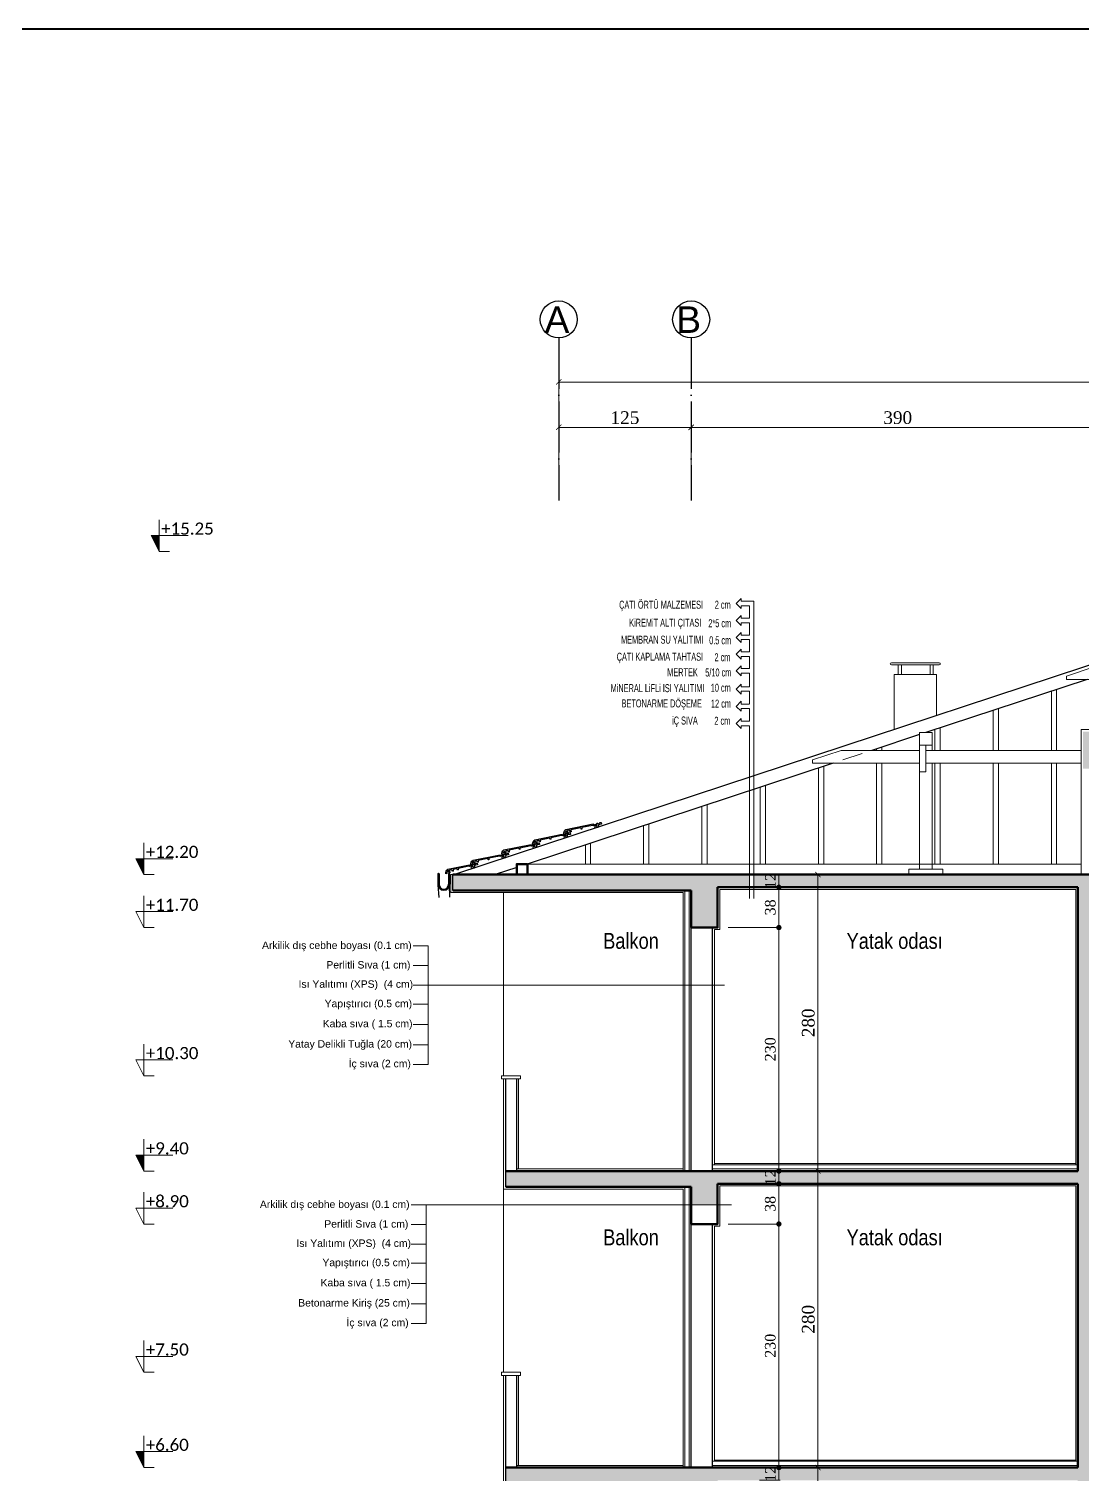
# Model space of a CAD drawing. Header units: metres. Extents: x 134072 to 172200, y 35728 to 38066.
# Drawn here: x 166683 to 167572, y 36846 to 38066 of the extents above; entities that cross this region are included whole.
import ezdxf

# ---------------------------------------------------------------- set-up
doc = ezdxf.new("R2010")
doc.units = ezdxf.units.M
doc.linetypes.add('ACAD_ISO04W100', pattern=[30, 24, -3, 0, -3])
for name, color, linetype in [('Aks', 7, 'Continuous'), ('duvaR', 52, 'Continuous'), ('KİREMİT', 242, 'Continuous'), ('yazı', 7, 'Continuous')]:
    doc.layers.add(name, color=color, linetype=linetype)
for name, color, linetype, lineweight in [('Cizgi 15', 3, 'Continuous', 15), ('Cizgi 20', 175, 'Continuous', 20), ('Cizgi 50', 1, 'Continuous', 50), ('ELEKTRİK', 102, 'Continuous', 40), ('Kotlandırma', 212, 'Continuous', 9), ('Olcu 20', 7, 'Continuous', 20), ('sıva', 145, 'Continuous', 5), ('Tarama 13', 221, 'Continuous', 13), ('Yazi Detay', 30, 'Continuous', 20)]:
    doc.layers.add(name, color=color, linetype=linetype, lineweight=lineweight)
doc.styles.add('arial_1_18', font='arial.ttf', dxfattribs={"height": 0.2})
doc.styles.add('muhammet', font='times.ttf', dxfattribs={"height": 10})
doc.styles.add('omer', font='times.ttf', dxfattribs={"height": 12})
doc.styles.add('omr', font='ARIALN.TTF', dxfattribs={"height": 20})
doc.styles.add('ROMANT', font='arial.ttf', dxfattribs={"width": 0.75})
doc.styles.get("Standard").update_dxf_attribs({"font": 'txt.shx'})
doc.dimstyles.new('ISO-25', dxfattribs={"dimtxt": 12, "dimasz": 5, "dimexe": 3, "dimexo": 10, "dimgap": 3, "dimtad": 1, "dimdec": 0, "dimtxsty": 'omer', "dimblk": 'ARCHTICK', "dimcen": 0, "dimclrd": 256, "dimclre": 256, "dimclrt": 256, "dimadec": 0, "dimazin": 0, "dimtfac": 1, "dimtdec": 0, "dimtix": 1, "dimtmove": 0, "dimatfit": 3, "dimldrblk": 'ARCHTICK', "dimfxl": 50, "dimfxlon": 1, "dimlwd": -1, "dimlwe": -1, "dimarcsym": 0})
doc.dimstyles.new('mami', dxfattribs={"dimtxt": 9, "dimasz": 5, "dimexe": 1.25, "dimexo": 10, "dimgap": 3, "dimtad": 1, "dimtoh": 1, "dimdec": 0, "dimtxsty": 'muhammet', "dimblk": 'DOT', "dimcen": 2.5, "dimclrd": 256, "dimadec": 0, "dimazin": 0, "dimtfac": 1, "dimtdec": 0, "dimtix": 1, "dimtmove": 0, "dimatfit": 3, "dimldrblk": 'DOT', "dimfxl": 60, "dimfxlon": 1, "dimlwd": -1, "dimarcsym": 0})

# ---------------------------------------------------------------- blocks, each defined once
blk = doc.blocks.new('*D170')
at = {"layer": 'Defpoints', "color": 0, "transparency": 16777216}
for p in [(51246.2, 6286.6, 0), (51247.7, 6274.6, 0), (51275.9, 6274.6)]:
    blk.add_point(p, dxfattribs=at)
at = {"layer": 'Olcu 20', "color": 0, "lineweight": -2, "transparency": 16777216}
for p, q in [((51256.2, 6286.6), (51277.2, 6286.6)), ((51257.7, 6274.6), (51277.2, 6274.6))]:
    blk.add_line(p, q, dxfattribs=at)
at = {"layer": 'Olcu 20', "transparency": 16777216}
blk.add_line((51275.9, 6286.6), (51275.9, 6274.6), dxfattribs=at)
at = {"layer": 'Olcu 20', "color": 0, "transparency": 16777216, "insert": (51267.9, 6280.6), "char_height": 10, "attachment_point": 5, "rotation": 90, "style": 'muhammet'}
blk.add_mtext('12', dxfattribs=at)
blk = doc.blocks.new('_Dot')
at = {"color": 0, "linetype": 'ByBlock', "lineweight": -2}
blk.add_line((-0.5, 0), (-1, 0), dxfattribs=at)
at = {"color": 0, "linetype": 'ByBlock', "const_width": 0.5}
blk.add_lwpolyline([(-0.25, 0, 1), (0.25, 0, 1)], format="xyb", close=True, dxfattribs=at)
blk = doc.blocks.new('*D164')
at = {"layer": 'Defpoints', "color": 0, "transparency": 16777216}
for p in [(51246.2, 6566.6, 0), (51247.7, 6554.6, 0), (51275.9, 6554.6)]:
    blk.add_point(p, dxfattribs=at)
at = {"layer": 'Olcu 20', "color": 0, "lineweight": -2, "transparency": 16777216}
for p, q in [((51256.2, 6566.6), (51277.2, 6566.6)), ((51257.7, 6554.6), (51277.2, 6554.6))]:
    blk.add_line(p, q, dxfattribs=at)
at = {"layer": 'Olcu 20', "transparency": 16777216}
blk.add_line((51275.9, 6566.6), (51275.9, 6554.6), dxfattribs=at)
at = {"layer": 'Olcu 20', "color": 0, "transparency": 16777216, "insert": (51267.9, 6560.6), "char_height": 10, "attachment_point": 5, "rotation": 90, "style": 'muhammet'}
blk.add_mtext('12', dxfattribs=at)
blk = doc.blocks.new('*D165')
at = {"layer": 'Defpoints', "color": 0, "transparency": 16777216}
for p in [(51247.7, 6554.6, 0), (51218.1, 6516.6), (51275.9, 6516.6)]:
    blk.add_point(p, dxfattribs=at)
at = {"layer": 'Olcu 20', "color": 0, "lineweight": -2, "transparency": 16777216}
for p, q in [((51257.7, 6554.6), (51277.2, 6554.6)), ((51228.1, 6516.6), (51277.2, 6516.6))]:
    blk.add_line(p, q, dxfattribs=at)
at = {"layer": 'Olcu 20', "transparency": 16777216}
blk.add_line((51275.9, 6549.6), (51275.9, 6521.6), dxfattribs=at)
at = {"layer": 'Olcu 20', "transparency": 16777216, "xscale": 5, "yscale": 5, "zscale": 5}
for p, rotation in [((51275.9, 6554.6), 90), ((51275.9, 6516.6), 270)]:
    blk.add_blockref('_Dot', p, dxfattribs=dict(at, rotation=rotation))
at = {"layer": 'Olcu 20', "color": 0, "transparency": 16777216, "insert": (51267.8, 6535.6), "char_height": 10, "attachment_point": 5, "rotation": 90, "style": 'muhammet'}
blk.add_mtext('38', dxfattribs=at)
blk = doc.blocks.new('*D166')
at = {"layer": 'Defpoints', "color": 0, "transparency": 16777216}
for p in [(51218.1, 6516.6), (51251, 6286.6, 0), (51275.9, 6286.6)]:
    blk.add_point(p, dxfattribs=at)
at = {"layer": 'Olcu 20', "color": 0, "lineweight": -2, "transparency": 16777216}
for p, q in [((51228.1, 6516.6), (51277.2, 6516.6)), ((51261, 6286.6), (51277.2, 6286.6))]:
    blk.add_line(p, q, dxfattribs=at)
at = {"layer": 'Olcu 20', "transparency": 16777216}
blk.add_line((51275.9, 6511.6), (51275.9, 6291.6), dxfattribs=at)
at = {"layer": 'Olcu 20', "transparency": 16777216, "xscale": 5, "yscale": 5, "zscale": 5}
for p, rotation in [((51275.9, 6516.6), 90), ((51275.9, 6286.6), 270)]:
    blk.add_blockref('_Dot', p, dxfattribs=dict(at, rotation=rotation))
at = {"layer": 'Olcu 20', "color": 0, "transparency": 16777216, "insert": (51267.8, 6401.6), "char_height": 10, "attachment_point": 5, "rotation": 90, "style": 'muhammet'}
blk.add_mtext('230', dxfattribs=at)
blk = doc.blocks.new('*D167')
at = {"layer": 'Defpoints', "color": 0, "transparency": 16777216}
for p in [(51246.2, 6846.6, 0), (51247.7, 6834.6, 0), (51275.9, 6834.6)]:
    blk.add_point(p, dxfattribs=at)
at = {"layer": 'Olcu 20', "color": 0, "lineweight": -2, "transparency": 16777216}
for p, q in [((51256.2, 6846.6), (51277.2, 6846.6)), ((51257.7, 6834.6), (51277.2, 6834.6))]:
    blk.add_line(p, q, dxfattribs=at)
at = {"layer": 'Olcu 20', "transparency": 16777216}
blk.add_line((51275.9, 6846.6), (51275.9, 6834.6), dxfattribs=at)
at = {"layer": 'Olcu 20', "color": 0, "transparency": 16777216, "insert": (51267.9, 6840.6), "char_height": 10, "attachment_point": 5, "rotation": 90, "style": 'muhammet'}
blk.add_mtext('12', dxfattribs=at)
blk = doc.blocks.new('*D168')
at = {"layer": 'Defpoints', "color": 0, "transparency": 16777216}
for p in [(51247.7, 6834.6, 0), (51218.1, 6796.6), (51275.9, 6796.6)]:
    blk.add_point(p, dxfattribs=at)
at = {"layer": 'Olcu 20', "color": 0, "lineweight": -2, "transparency": 16777216}
for p, q in [((51257.7, 6834.6), (51277.2, 6834.6)), ((51228.1, 6796.6), (51277.2, 6796.6))]:
    blk.add_line(p, q, dxfattribs=at)
at = {"layer": 'Olcu 20', "transparency": 16777216}
blk.add_line((51275.9, 6829.6), (51275.9, 6801.6), dxfattribs=at)
at = {"layer": 'Olcu 20', "transparency": 16777216, "xscale": 5, "yscale": 5, "zscale": 5}
for p, rotation in [((51275.9, 6834.6), 90), ((51275.9, 6796.6), 270)]:
    blk.add_blockref('_Dot', p, dxfattribs=dict(at, rotation=rotation))
at = {"layer": 'Olcu 20', "color": 0, "transparency": 16777216, "insert": (51267.8, 6815.6), "char_height": 10, "attachment_point": 5, "rotation": 90, "style": 'muhammet'}
blk.add_mtext('38', dxfattribs=at)
blk = doc.blocks.new('*D169')
at = {"layer": 'Defpoints', "color": 0, "transparency": 16777216}
for p in [(51218.1, 6796.6), (51251, 6566.6, 0), (51275.9, 6566.6)]:
    blk.add_point(p, dxfattribs=at)
at = {"layer": 'Olcu 20', "color": 0, "lineweight": -2, "transparency": 16777216}
for p, q in [((51228.1, 6796.6), (51277.2, 6796.6)), ((51261, 6566.6), (51277.2, 6566.6))]:
    blk.add_line(p, q, dxfattribs=at)
at = {"layer": 'Olcu 20', "transparency": 16777216}
blk.add_line((51275.9, 6791.6), (51275.9, 6571.6), dxfattribs=at)
at = {"layer": 'Olcu 20', "transparency": 16777216, "xscale": 5, "yscale": 5, "zscale": 5}
for p, rotation in [((51275.9, 6796.6), 90), ((51275.9, 6566.6), 270)]:
    blk.add_blockref('_Dot', p, dxfattribs=dict(at, rotation=rotation))
at = {"layer": 'Olcu 20', "color": 0, "transparency": 16777216, "insert": (51267.8, 6681.6), "char_height": 10, "attachment_point": 5, "rotation": 90, "style": 'muhammet'}
blk.add_mtext('230', dxfattribs=at)
blk = doc.blocks.new('_ArchTick')
at = {"layer": 'Olcu 20', "color": 0, "const_width": 0.15}
blk.add_lwpolyline([(-0.5, -0.5), (0.5, 0.5)], dxfattribs=at)
blk = doc.blocks.new('*D173')
at = {"layer": 'Defpoints', "color": 0, "transparency": 16777216}
for p in [(51284.2, 6846.6), (51284.2, 6566.6), (51312.8, 6566.6)]:
    blk.add_point(p, dxfattribs=at)
at = {"layer": 'Olcu 20', "transparency": 16777216}
for p, q in [((51309.8, 6846.6), (51315.8, 6846.6)), ((51312.8, 6846.6), (51312.8, 6566.6)), ((51309.8, 6566.6), (51315.8, 6566.6))]:
    blk.add_line(p, q, dxfattribs=at)
at = {"layer": 'Olcu 20', "transparency": 16777216, "xscale": 5, "yscale": 5, "zscale": 5}
for p, rotation in [((51312.8, 6846.6), 90), ((51312.8, 6566.6), 270)]:
    blk.add_blockref('_ArchTick', p, dxfattribs=dict(at, rotation=rotation))
at = {"layer": 'Olcu 20', "transparency": 16777216, "insert": (51303.7, 6706.6), "char_height": 12, "attachment_point": 5, "rotation": 90, "style": 'omer'}
blk.add_mtext('280', dxfattribs=at)
blk = doc.blocks.new('*D174')
at = {"layer": 'Defpoints', "color": 0, "transparency": 16777216}
for p in [(51284.2, 6566.6), (51294.5, 6286.6), (51312.8, 6286.6)]:
    blk.add_point(p, dxfattribs=at)
at = {"layer": 'Olcu 20', "transparency": 16777216}
for p, q in [((51309.8, 6566.6), (51315.8, 6566.6)), ((51312.8, 6566.6), (51312.8, 6286.6)), ((51309.8, 6286.6), (51315.8, 6286.6))]:
    blk.add_line(p, q, dxfattribs=at)
at = {"layer": 'Olcu 20', "transparency": 16777216, "xscale": 5, "yscale": 5, "zscale": 5}
for p, rotation in [((51312.8, 6566.6), 90), ((51312.8, 6286.6), 270)]:
    blk.add_blockref('_ArchTick', p, dxfattribs=dict(at, rotation=rotation))
at = {"layer": 'Olcu 20', "transparency": 16777216, "insert": (51303.7, 6426.6), "char_height": 12, "attachment_point": 5, "rotation": 90, "style": 'omer'}
blk.add_mtext('280', dxfattribs=at)
blk = doc.blocks.new('*D175')
at = {"layer": 'Defpoints', "color": 0, "transparency": 16777216}
for p in [(51294.5, 6286.6), (51294.5, 6006.6), (51312.8, 6006.6)]:
    blk.add_point(p, dxfattribs=at)
at = {"layer": 'Olcu 20', "transparency": 16777216}
for p, q in [((51309.8, 6286.6), (51315.8, 6286.6)), ((51312.8, 6286.6), (51312.8, 6006.6)), ((51309.8, 6006.6), (51315.8, 6006.6))]:
    blk.add_line(p, q, dxfattribs=at)
at = {"layer": 'Olcu 20', "transparency": 16777216, "xscale": 5, "yscale": 5, "zscale": 5}
for p, rotation in [((51312.8, 6286.6), 90), ((51312.8, 6006.6), 270)]:
    blk.add_blockref('_ArchTick', p, dxfattribs=dict(at, rotation=rotation))
at = {"layer": 'Olcu 20', "transparency": 16777216, "insert": (51303.7, 6146.6), "char_height": 12, "attachment_point": 5, "rotation": 90, "style": 'omer'}
blk.add_mtext('280', dxfattribs=at)
blk = doc.blocks.new('*D183')
at = {"layer": 'Defpoints', "color": 0, "transparency": 16777216}
for p in [(51193.1, 7269), (51068.1, 7199.8), (51193.1, 7199.8)]:
    blk.add_point(p, dxfattribs=at)
at = {"layer": 'Olcu 20', "transparency": 16777216}
for p, q in [((51068.1, 7219), (51068.1, 7272)), ((51068.1, 7269), (51193.1, 7269)), ((51193.1, 7219), (51193.1, 7272))]:
    blk.add_line(p, q, dxfattribs=at)
at = {"layer": 'Olcu 20', "transparency": 16777216, "xscale": 5, "yscale": 5, "zscale": 5, "rotation": 180}
blk.add_blockref('_ArchTick', (51068.1, 7269), dxfattribs=at)
at = {"layer": 'Olcu 20', "transparency": 16777216, "xscale": 5, "yscale": 5, "zscale": 5}
blk.add_blockref('_ArchTick', (51193.1, 7269), dxfattribs=at)
at = {"layer": 'Olcu 20', "transparency": 16777216, "insert": (51130.6, 7278.1), "char_height": 12, "attachment_point": 5, "style": 'omer'}
blk.add_mtext('125', dxfattribs=at)
blk = doc.blocks.new('*D184')
at = {"layer": 'Defpoints', "color": 0, "transparency": 16777216}
for p in [(51583.1, 7269), (51193.1, 7199.8), (51583.1, 7199.8)]:
    blk.add_point(p, dxfattribs=at)
at = {"layer": 'Olcu 20', "transparency": 16777216}
for p, q in [((51193.1, 7219), (51193.1, 7272)), ((51193.1, 7269), (51583.1, 7269)), ((51583.1, 7219), (51583.1, 7272))]:
    blk.add_line(p, q, dxfattribs=at)
at = {"layer": 'Olcu 20', "transparency": 16777216, "xscale": 5, "yscale": 5, "zscale": 5, "rotation": 180}
blk.add_blockref('_ArchTick', (51193.1, 7269), dxfattribs=at)
at = {"layer": 'Olcu 20', "transparency": 16777216, "xscale": 5, "yscale": 5, "zscale": 5}
blk.add_blockref('_ArchTick', (51583.1, 7269), dxfattribs=at)
at = {"layer": 'Olcu 20', "transparency": 16777216, "insert": (51388.1, 7278.1), "char_height": 12, "attachment_point": 5, "style": 'omer'}
blk.add_mtext('390', dxfattribs=at)
blk = doc.blocks.new('*D193')
at = {"layer": 'Defpoints', "color": 0, "transparency": 16777216}
for p in [(51068.1, 7311.8), (51068.1, 7199.8), (52768.1, 7199.8)]:
    blk.add_point(p, dxfattribs=at)
at = {"layer": 'Olcu 20', "transparency": 16777216}
for p, q in [((51068.1, 7261.8), (51068.1, 7314.8)), ((52768.1, 7311.8), (51068.1, 7311.8)), ((52768.1, 7261.8), (52768.1, 7314.8))]:
    blk.add_line(p, q, dxfattribs=at)
at = {"layer": 'Olcu 20', "transparency": 16777216, "xscale": 5, "yscale": 5, "zscale": 5, "rotation": 180}
blk.add_blockref('_ArchTick', (51068.1, 7311.8), dxfattribs=at)
at = {"layer": 'Olcu 20', "transparency": 16777216, "xscale": 5, "yscale": 5, "zscale": 5}
blk.add_blockref('_ArchTick', (52768.1, 7311.8), dxfattribs=at)
at = {"layer": 'Olcu 20', "transparency": 16777216, "insert": (51918.1, 7320.9), "char_height": 12, "attachment_point": 5, "style": 'omer'}
blk.add_mtext('1700', dxfattribs=at)
blk = doc.blocks.new('A$C4DE30334')
at = {"layer": 'Kotlandırma', "lineweight": 20}
for points in [[(22, 1822.8), (14.5, 1822.8), (22, 1807.8)], [(7.5, 1517.6), (0, 1517.6), (7.5, 1502.6)], [(7.5, 1237.6), (0, 1237.6), (7.5, 1222.6)], [(7.5, 957.6), (0, 957.6), (7.5, 942.6)]]:
    blk.add_hatch(color=256, dxfattribs=at).paths.add_polyline_path(points)
at = {"layer": 'Tarama 13'}
h = blk.add_hatch(dxfattribs=at)
h.set_pattern_fill('ANSI33', color=256, scale=2, style=0)
h.set_pattern_definition([(45, (-50668.803, -5344.02), (-8.980256, 8.980256), []), (45, (-50659.823, -5344.02), (-8.980256, 8.980256), [6.35, -3.175])])
h.paths.add_polyline_path([(2099.3, 382.6), (2079.3, 382.6), (2079.3, 202.6), (2099.3, 202.6)])
h.paths.add_polyline_path([(1999.3, 242.6), (1999.3, 382.6), (1969.3, 382.6), (1969.3, 242.6), (1739.3, 242.6), (1739.3, 382.6), (1714.3, 382.6), (1714.3, 242.6), (1620.5, 242.6), (1620.5, 202.6), (1999.3, 202.6)])
h.paths.add_polyline_path([(1620.5, 242.6), (1124.3, 242.6), (1124.3, 382.6), (1099.3, 382.6), (1099.3, 242.6), (914.3, 242.6), (914.3, 1502.6), (583.4, 1502.6), (583.3, 1490.6), (889.3, 1490.6), (889.3, 1222.6), (349.3, 1222.6), (349.3, 1207.6), (524.3, 1207.6), (524.3, 1190.8), (549.3, 1190.8), (549.3, 1210.6), (889.3, 1210.6), (889.3, 942.6), (349.3, 942.6), (349.3, 927.6), (524.3, 927.6), (524.3, 892.6), (549.3, 892.6), (549.3, 930.6), (889.3, 930.6), (889.3, 662.6), (349.3, 662.6), (349.3, 647.6), (524.3, 647.6), (524.3, 612.6), (549.3, 612.6), (549.3, 650.6), (889.3, 650.6), (889.3, 242.6), (554.3, 242.6), (554.3, 382.6), (524.3, 382.6), (524.3, 242.6), (494.3, 242.6), (494.3, 202.6), (1620.5, 202.6)])
h.paths.add_polyline_path([(369.3, 382.6), (349.3, 382.6), (349.3, 202.6), (369.3, 202.6)], flags=17)
h.paths.add_polyline_path([(549.3, 1490.6), (579.3, 1490.6), (579.3, 1502.6), (299.3, 1502.6), (299.3, 1487.6), (524.3, 1487.6), (524.3, 1452.6), (549.3, 1452.6)])
h.paths.add_polyline_path([(914.3, 1622.6), (1099.3, 1622.6), (1099.3, 1602.6), (1119.3, 1602.6), (1119.3, 1637.6), (894.3, 1637.6), (894.3, 1602.6), (914.3, 1602.6)])
h.paths.add_polyline_path([(1739.3, 1490.6), (2074.3, 1490.6), (2074.3, 1452.6), (2099.3, 1452.6), (2099.3, 1490.6), (2149.3, 1490.6), (2149.3, 1502.6), (1099.3, 1502.6), (1099.3, 1452.6), (1124.3, 1452.6), (1124.3, 1490.6), (1714.3, 1490.6), (1714.3, 1452.6), (1739.3, 1452.6)])
h.paths.add_polyline_path([(1739.3, 1210.6), (2074.3, 1210.6), (2074.3, 1190.8), (2099.3, 1190.8), (2099.3, 1222.6), (1099.3, 1222.6), (1099.3, 1172.6), (1124.3, 1172.6), (1124.3, 1210.6), (1714.3, 1210.6), (1714.3, 1172.6), (1739.3, 1172.6)])
h.paths.add_polyline_path([(1739.3, 930.6), (2074.3, 930.6), (2074.3, 892.6), (2099.3, 892.6), (2099.3, 942.6), (1099.3, 942.6), (1099.3, 892.6), (1124.3, 892.6), (1124.3, 930.6), (1714.3, 930.6), (1714.3, 892.6), (1739.3, 892.6)])
h.paths.add_polyline_path([(2099.3, 662.6), (1099.3, 662.6), (1099.3, 612.6), (1124.3, 612.6), (1124.3, 650.6), (1714.3, 650.6), (1714.3, 612.6), (1739.3, 612.6), (1739.3, 650.6), (1974.3, 650.6), (1974.3, 612.6), (1999.3, 612.6), (1999.3, 650.6), (2074.3, 650.6), (2074.3, 612.6), (2099.3, 612.6)])
h.paths.add_polyline_path([(2099.3, 1190.8), (2074.3, 1190.8), (2074.3, 1172.6), (2099.3, 1172.6)], flags=17)
h.paths.add_polyline_path([(609.8, 646.1), (609.8, 665.9), (588.5, 665.9), (588.5, 646.1)], flags=25)
h.paths.add_polyline_path([(609.7, 212.8), (609.7, 232.6), (588.3, 232.6), (588.3, 212.8)], flags=24)
h.paths.add_polyline_path([(609.8, 926.1), (609.8, 945.9), (588.5, 945.9), (588.5, 926.1)], flags=25)
h.paths.add_polyline_path([(609.8, 1206.1), (609.8, 1225.9), (588.5, 1225.9), (588.5, 1206.1)], flags=25)
h.paths.add_polyline_path([(609.8, 1486.1), (609.8, 1505.9), (588.5, 1505.9), (588.5, 1486.1)], flags=9)
h.paths.add_polyline_path([(1059.3, 1617.8), (1059.3, 1641.5), (1033.7, 1641.5), (1033.7, 1617.8)], flags=9)
at = {"layer": 'Aks', "color": 251, "linetype": 'ACAD_ISO04W100', "lineweight": -3, "ltscale": 2}
for points in [[(399.3, 2009.4), (399.3, 1855.8)], [(524.3, 2009.4), (524.3, 1855.8)]]:
    blk.add_lwpolyline(points, dxfattribs=at)
at = {"layer": 'Aks', "color": 30, "linetype": 'Continuous', "lineweight": -3}
for centre in [(399.3, 2026.9), (524.3, 2026.9)]:
    blk.add_circle(centre, 17.5, dxfattribs=at)
at = {"layer": 'Cizgi 15', "lineweight": -3}
for p, q in [((285.3, 1503.4), (285.3, 1493.4)), ((286.3, 1503.4), (286.3, 1493.4)), ((295.3, 1503.4), (295.3, 1493.4)), ((296.3, 1503.4), (296.3, 1493.4)), ((296.3, 1499.4), (297.3, 1499.4)), ((296.3, 1497.4), (297.3, 1497.4))]:
    blk.add_line(p, q, dxfattribs=at)
for centre, radius, start, end in [((285.8, 1503.4), 0.5, 0, 180), ((295.8, 1503.4), 0.5, 0, 180), ((290.8, 1493.4), 5.5, 180, 0), ((290.8, 1493.4), 4.5, 180, 0)]:
    blk.add_arc(centre, radius, start, end, dxfattribs=at)
at = {"layer": 'Cizgi 20'}
for p, q in [((758.5, 1702.6), (713.3, 1702.6)), ((758.5, 1700.6), (713.3, 1700.6)), ((719.7, 1700.6), (719.7, 1691.6)), ((722.7, 1700.6), (722.7, 1691.6)), ((749.8, 1700.6), (749.8, 1691.6)), ((752.8, 1700.6), (752.8, 1691.6)), ((715.9, 1691.6), (755.9, 1691.6)), ((715.9, 1639.5), (715.9, 1691.6)), ((755.9, 1652.6), (755.9, 1691.6)), ((878.5, 1687), (979.9, 1687)), ((739.9, 1636.8), (739.9, 1507.6)), ((739.9, 1636.8), (751.9, 1636.8)), ((739.9, 1624.8), (751.9, 1624.8)), ((745.9, 1624.8), (745.9, 1599.8)), ((751.9, 1636.8), (751.9, 1619.9)), ((739.9, 1619.9), (666, 1619.9)), ((685.6, 1616.9), (667.4, 1610.9)), ((745.9, 1619.9), (892.3, 1619.9)), ((739.9, 1607.9), (638.7, 1607.9)), ((745.9, 1599.8), (739.9, 1599.8)), ((745.9, 1607.9), (892.3, 1607.9)), ((751.9, 1607.9), (751.9, 1507.6)), ((729.9, 1507.6), (761.9, 1507.6)), ((729.9, 1507.6), (729.9, 1502.6)), ((761.9, 1507.6), (761.9, 1502.6)), ((345.3, 1309.6), (345.3, 1312.6)), ((345.3, 1312.6), (363.3, 1312.6)), ((363.3, 1312.6), (363.3, 1309.6)), ((345.3, 1309.6), (363.3, 1309.6)), ((345.3, 1029.6), (345.3, 1032.6)), ((345.3, 1032.6), (363.3, 1032.6)), ((345.3, 1029.6), (363.3, 1029.6)), ((363.3, 1032.6), (363.3, 1029.6))]:
    blk.add_line(p, q, dxfattribs=at)
at = {"layer": 'Cizgi 20', "lineweight": -3}
for p, q in [((286.4, 1481.1), (285.4, 1492.8)), ((296.6, 1481.3, 0), (296.3, 1492.7))]:
    blk.add_line(p, q, dxfattribs=at)
at = {"layer": 'Cizgi 20'}
for points in [[(905.7, 1699), (878.5, 1690), (878.5, 1687)], [(666, 1619.9), (638.7, 1610.9), (638.7, 1607.9)]]:
    blk.add_lwpolyline(points, dxfattribs=at)
for centre, start, end in [((713.3, 1701.6), 90, 270), ((758.5, 1701.6), 270, 90)]:
    blk.add_arc(centre, 1, start, end, dxfattribs=at)
at = {"layer": 'Cizgi 50'}
for p, q in [((914.3, 1502.6), (299.3, 1502.6)), ((889.3, 1490.6), (549.3, 1490.6)), ((889.3, 1222.6), (889.3, 1490.6)), ((524.3, 1487.6), (299.3, 1487.6)), ((889.3, 1222.6), (349.3, 1222.6)), ((524.3, 1207.6), (349.3, 1207.6)), ((889.3, 1210.6), (549.3, 1210.6)), ((889.3, 942.6), (889.3, 1210.6)), ((889.3, 942.6), (349.3, 942.6))]:
    blk.add_line(p, q, dxfattribs=at)
blk.add_lwpolyline([(359.7, 1502.6), (359.7, 1512.6), (369.7, 1512.6), (369.7, 1502.6)], close=True, dxfattribs=at)
for points in [[(524.3, 1487.6), (524.3, 1452.6), (549.3, 1452.6), (549.3, 1490.6)], [(524.3, 1207.6), (524.3, 1172.6), (549.3, 1172.6), (549.3, 1210.6)]]:
    blk.add_lwpolyline(points, dxfattribs=at)
at = {"layer": 'duvaR'}
for p, q in [((1224.3, 1807.3), (300.9, 1502.6)), ((898.1, 1687), (745.9, 1636.8)), ((739.9, 1634.8), (694.7, 1619.9)), ((658.3, 1607.9), (369.5, 1512.6)), ((359.7, 1509.4), (339.2, 1502.6)), ((524.3, 1222.6), (524.3, 1452.6)), ((544.3, 1222.6), (544.3, 1452.6)), ((349.3, 1222.6), (349.3, 1309.6)), ((359.3, 1309.6), (359.3, 1222.6)), ((524.3, 942.6), (524.3, 1172.6)), ((544.3, 942.6), (544.3, 1172.6)), ((349.3, 942.6), (349.3, 1029.6)), ((359.3, 1029.6), (359.3, 942.6))]:
    blk.add_line(p, q, dxfattribs=at)
at = {"layer": 'duvaR', "color": 1}
for p, q in [((299.3, 1487.6), (299.3, 1502.6)), ((349.3, 1207.6), (349.3, 1222.6)), ((349.3, 927.6), (349.3, 942.6))]:
    blk.add_line(p, q, dxfattribs=at)
at = {"layer": 'KİREMİT', "color": 242}
for p, q in [((435, 1548.7), (433.2, 1548.1)), ((435, 1548.7), (433.2, 1548.1)), ((433.2, 1548.1), (433.7, 1546.4)), ((433.2, 1548.1), (433.7, 1546.4)), ((435, 1548.7), (435.6, 1547)), ((435, 1548.7), (435.6, 1547)), ((376.6, 1529.4), (374.7, 1528.8)), ((376.6, 1529.4), (374.7, 1528.8)), ((374.7, 1528.8), (375.3, 1527.1)), ((374.7, 1528.8), (375.3, 1527.1)), ((376.6, 1529.4), (377.1, 1527.8)), ((376.6, 1529.4), (377.1, 1527.8)), ((405.8, 1539.1), (404, 1538.5)), ((405.8, 1539.1), (404, 1538.5)), ((404, 1538.5), (404.5, 1536.8)), ((404, 1538.5), (404.5, 1536.8)), ((405.8, 1539.1), (406.4, 1537.4)), ((405.8, 1539.1), (406.4, 1537.4)), ((347.3, 1519.8), (345.5, 1519.2)), ((347.3, 1519.8), (345.5, 1519.2)), ((345.5, 1519.2), (346, 1517.5)), ((345.5, 1519.2), (346, 1517.5)), ((347.3, 1519.8), (347.9, 1518.1)), ((347.3, 1519.8), (347.9, 1518.1)), ((318.1, 1510.1), (316.3, 1509.5)), ((318.1, 1510.1), (316.3, 1509.5)), ((316.3, 1509.5), (316.8, 1507.9)), ((316.3, 1509.5), (316.8, 1507.9)), ((318.1, 1510.1), (318.7, 1508.5)), ((318.1, 1510.1), (318.7, 1508.5))]:
    blk.add_line(p, q, dxfattribs=at)
for points in [[(435.9, 1547.2), (435.2, 1549.4), (432.2, 1548.7), (431.2, 1549), (421.1, 1547), (421.1, 1545.6), (420.5, 1545.4), (420, 1546.7), (410.8, 1544.9), (410.9, 1543.1), (410.3, 1543), (409.6, 1544.6), (407.7, 1544.2), (407.9, 1541.8), (407.3, 1541.7), (406.5, 1544, 0.317877), (405.2, 1541), (404, 1540.8, -0.333333), (406.1, 1545.2), (431.8, 1550.4), (431.9, 1549.6), (435.5, 1550.4), (435.4, 1551.1), (436.1, 1551.2), (436.2, 1550.5), (438.4, 1550.9), (438.2, 1551.7), (439.2, 1551.9), (439.5, 1550.2), (436.7, 1549.6), (436.9, 1547.4)], [(377.4, 1527.9), (376.8, 1530.1), (373.7, 1529.5), (372.8, 1529.7), (362.7, 1527.7), (362.6, 1526.3), (362.1, 1526.2), (361.5, 1527.4), (352.4, 1525.6), (352.4, 1523.9), (351.8, 1523.7), (351.2, 1525.4), (349.2, 1525), (349.4, 1522.5), (348.8, 1522.4), (348, 1524.7, 0.317877), (346.7, 1521.7), (345.5, 1521.5, -0.333333), (347.6, 1525.9), (373.3, 1531.1), (373.5, 1530.4), (377, 1531.1), (376.9, 1531.8), (377.6, 1531.9), (377.8, 1531.2), (379.9, 1531.7), (379.8, 1532.4), (380.7, 1532.6), (381.1, 1530.9), (378.2, 1530.4), (378.4, 1528.1)], [(406.7, 1537.6), (406, 1539.7), (403, 1539.1), (402, 1539.4), (391.9, 1537.3), (391.9, 1535.9), (391.3, 1535.8), (390.7, 1537.1), (381.6, 1535.2), (381.7, 1533.5), (381, 1533.4), (380.4, 1535), (378.5, 1534.6), (378.6, 1532.2), (378, 1532.1), (377.3, 1534.4, 0.317877), (375.9, 1531.4), (374.7, 1531.1, -0.333333), (376.8, 1535.5), (402.6, 1540.7), (402.7, 1540), (406.3, 1540.7), (406.1, 1541.4), (406.9, 1541.6), (407, 1540.9), (409.1, 1541.3), (409, 1542), (410, 1542.2), (410.3, 1540.6), (407.4, 1540), (407.6, 1537.8)], [(348.2, 1518.3), (347.5, 1520.4), (344.5, 1519.8), (343.5, 1520.1), (333.4, 1518), (333.4, 1516.6), (332.8, 1516.5), (332.3, 1517.8), (323.1, 1516), (323.2, 1514.2), (322.6, 1514.1), (322, 1515.7), (320, 1515.3), (320.2, 1512.9), (319.6, 1512.8), (318.8, 1515.1, 0.317877), (317.5, 1512.1), (316.3, 1511.8, -0.333333), (318.4, 1516.2), (344.1, 1521.4), (344.2, 1520.7), (347.8, 1521.4), (347.7, 1522.2), (348.4, 1522.3), (348.5, 1521.6), (350.7, 1522), (350.5, 1522.7), (351.5, 1522.9), (351.8, 1521.3), (349, 1520.7), (349.2, 1518.5)], [(319, 1508.6), (318.3, 1510.8), (315.3, 1510.2), (314.3, 1510.4), (304.2, 1508.4), (304.2, 1507), (303.6, 1506.9), (303, 1508.2), (299.5, 1507.4), (299.6, 1505.7), (298.9, 1505.6), (298.3, 1507.2), (296.3, 1506.8), (296.5, 1504.4), (295.9, 1504.3), (295.1, 1506.6, 0.317877), (293.8, 1503.6), (292.6, 1503.3, -0.333333), (294.7, 1507.7), (314.9, 1511.8), (315, 1511.1), (318.6, 1511.8), (318.4, 1512.5), (319.2, 1512.7), (319.3, 1511.9), (321.5, 1512.4), (321.3, 1513.1), (322.3, 1513.3), (322.6, 1511.7), (319.7, 1511.1), (319.9, 1508.8)]]:
    blk.add_lwpolyline(points, format="xyb", close=True, dxfattribs=at)
at = {"layer": 'Kotlandırma', "lineweight": 20}
for p, q in [((22, 1822.8), (22, 1837.8)), ((22, 1807.8), (14.5, 1822.8)), ((14.5, 1822.8), (22, 1822.8)), ((22, 1822.8), (22, 1807.8)), ((22, 1822.8), (49.4, 1822.8)), ((32, 1807.8), (22, 1807.8)), ((7.5, 1517.6), (7.5, 1532.6)), ((7.5, 1502.6), (0, 1517.6)), ((0, 1517.6), (7.5, 1517.6)), ((7.5, 1517.6), (7.5, 1502.6)), ((7.5, 1517.6), (34.9, 1517.6)), ((17.5, 1502.6), (7.5, 1502.6)), ((7.5, 1467.6), (7.5, 1482.6)), ((7.5, 1452.6), (0, 1467.6)), ((0, 1467.6), (7.5, 1467.6)), ((7.5, 1467.6), (7.5, 1452.6)), ((7.5, 1467.6), (34.9, 1467.6)), ((17.5, 1452.6), (7.5, 1452.6)), ((7.5, 1327.6), (7.5, 1342.6)), ((7.5, 1312.6), (0, 1327.6)), ((0, 1327.6), (7.5, 1327.6)), ((7.5, 1327.6), (7.5, 1312.6)), ((7.5, 1327.6), (34.9, 1327.6)), ((17.5, 1312.6), (7.5, 1312.6)), ((7.5, 1237.6), (7.5, 1252.6)), ((7.5, 1222.6), (0, 1237.6)), ((0, 1237.6), (7.5, 1237.6)), ((7.5, 1237.6), (7.5, 1222.6)), ((7.5, 1237.6), (34.9, 1237.6)), ((17.5, 1222.6), (7.5, 1222.6)), ((7.5, 1187.6), (7.5, 1202.6)), ((7.5, 1172.6), (0, 1187.6)), ((0, 1187.6), (7.5, 1187.6)), ((7.5, 1187.6), (7.5, 1172.6)), ((7.5, 1187.6), (34.9, 1187.6)), ((17.5, 1172.6), (7.5, 1172.6)), ((7.5, 1047.6), (7.5, 1062.6)), ((7.5, 1032.6), (0, 1047.6)), ((0, 1047.6), (7.5, 1047.6)), ((7.5, 1047.6), (7.5, 1032.6)), ((7.5, 1047.6), (34.9, 1047.6)), ((17.5, 1032.6), (7.5, 1032.6)), ((7.5, 957.6), (7.5, 972.6)), ((7.5, 942.6), (0, 957.6)), ((0, 957.6), (7.5, 957.6)), ((7.5, 957.6), (7.5, 942.6)), ((7.5, 957.6), (34.9, 957.6)), ((17.5, 942.6), (7.5, 942.6))]:
    blk.add_line(p, q, dxfattribs=at)
at = {"layer": 'sıva'}
for p, q in [((297.3, 1485.6), (297.3, 1502.6)), ((299.3, 1502.6), (297.3, 1502.6)), ((297.3, 1485.6), (516.8, 1485.6)), ((347.3, 1312.6), (347.3, 1485.6)), ((516.8, 1485.6), (516.8, 1222.6)), ((518.3, 1222.6), (518.3, 1487.6)), ((522.3, 1222.6), (522.3, 1487.6)), ((347.3, 1205.6), (347.3, 1309.6)), ((361.3, 1309.6), (361.3, 1224.6)), ((544.3, 1228.6), (889.3, 1228.6)), ((546.3, 1229.6), (887.3, 1229.6)), ((516.8, 1224.6), (359.3, 1224.6)), ((544.3, 1224.6), (889.3, 1224.6)), ((347.3, 1205.6), (516.8, 1205.6)), ((347.3, 1032.6), (347.3, 1205.6)), ((516.8, 1205.6), (516.8, 942.6)), ((518.3, 942.6), (518.3, 1207.6)), ((522.3, 942.6), (522.3, 1207.6)), ((347.3, 925.6), (347.3, 1029.6)), ((361.3, 1029.6), (361.3, 944.6)), ((516.8, 944.6), (359.3, 944.6)), ((544.3, 948.6), (889.3, 948.6)), ((544.3, 944.6), (889.3, 944.6)), ((546.3, 949.6), (887.3, 949.6))]:
    blk.add_line(p, q, dxfattribs=at)
for points in [[(892.3, 1502.6), (892.3, 1639.6), (969.9, 1639.6)], [(546.3, 1228.6), (546.3, 1450.6), (551.3, 1450.6), (551.3, 1488.6), (887.3, 1488.6), (887.3, 1228.6)], [(546.3, 948.6), (546.3, 1170.6), (551.3, 1170.6), (551.3, 1208.6), (887.3, 1208.6), (887.3, 948.6)]]:
    blk.add_lwpolyline(points, dxfattribs=at)
at = {"layer": 'Tarama 13'}
for p, q in [((864.3, 1619.9), (864.3, 1675.9)), ((869.3, 1619.9), (869.3, 1677.5)), ((809.3, 1619.9), (809.3, 1657.7)), ((814.3, 1619.9), (814.3, 1659.4)), ((754.4, 1619.9), (754.4, 1639.6)), ((759.4, 1619.9), (759.4, 1641.2)), ((699.4, 1619.9), (699.4, 1621.4)), ((704.4, 1619.9), (704.4, 1623.1)), ((644.4, 1512.6), (644.4, 1603.3)), ((649.4, 1512.6), (649.4, 1604.9)), ((699.4, 1512.6), (699.4, 1607.9)), ((704.4, 1512.6), (704.4, 1607.9)), ((754.4, 1512.6), (754.4, 1607.9)), ((759.4, 1512.6), (759.4, 1607.9)), ((809.3, 1512.6), (809.3, 1607.9)), ((814.3, 1512.6), (814.3, 1607.9)), ((864.3, 1512.6), (864.3, 1607.9)), ((869.3, 1512.6), (869.3, 1607.9)), ((589.4, 1512.6), (589.4, 1585.1)), ((594.4, 1512.6), (594.4, 1586.8)), ((534.4, 1512.6), (534.4, 1567)), ((539.4, 1512.6), (539.4, 1568.6)), ((479.4, 1512.6), (479.4, 1548.8)), ((484.4, 1512.6), (484.4, 1550.5)), ((424.4, 1512.6), (424.4, 1530.7)), ((429.4, 1512.6), (429.4, 1532.3)), ((369.7, 1512.6), (892.3, 1512.6))]:
    blk.add_line(p, q, dxfattribs=at)
at = {"layer": 'Yazi Detay', "color": 1, "lineweight": 18}
for p, q in [((566.7, 1758.6), (571.5, 1763.4)), ((571.5, 1763.4), (571.5, 1760.7)), ((571.5, 1760.7), (583.5, 1760.7)), ((583.5, 1760.7), (583.3, 1479.9)), ((566.7, 1758.6), (571.5, 1753.9)), ((566.7, 1742.6), (571.5, 1747.4)), ((571.5, 1756.5), (579.3, 1756.5)), ((571.5, 1753.9), (571.5, 1756.5)), ((571.5, 1747.4), (571.5, 1744.7)), ((579.3, 1756.5), (579.3, 1744.7)), ((566.7, 1742.6), (571.5, 1737.8)), ((571.5, 1744.7), (579.3, 1744.7)), ((571.5, 1740.5), (579.3, 1740.5)), ((571.5, 1737.8), (571.5, 1740.5)), ((579.3, 1740.5), (579.3, 1728.7)), ((566.7, 1726.6), (571.5, 1731.3)), ((566.7, 1726.6), (571.5, 1721.8)), ((571.5, 1731.3), (571.5, 1728.7)), ((571.5, 1728.7), (579.3, 1728.7)), ((571.5, 1724.5), (579.4, 1724.5)), ((571.5, 1721.8), (571.5, 1724.5)), ((579.4, 1724.5), (579.4, 1712.9)), ((566.7, 1710.8), (571.5, 1715.6)), ((566.7, 1710.8), (571.5, 1706.1)), ((571.5, 1715.6), (571.5, 1712.9)), ((571.5, 1712.9), (579.4, 1712.9)), ((571.5, 1708.7), (579.4, 1708.7)), ((571.5, 1706.1), (571.5, 1708.7)), ((579.4, 1708.7), (579.4, 1697.1)), ((566.7, 1695), (571.5, 1699.7)), ((566.7, 1695), (571.5, 1690.2)), ((571.5, 1699.7), (571.5, 1697.1)), ((571.5, 1697.1), (579.4, 1697.1)), ((571.5, 1692.9), (579.3, 1692.9)), ((571.5, 1690.2), (571.5, 1692.9)), ((579.3, 1692.9), (579.3, 1679.9)), ((566.7, 1677.8), (571.5, 1682.5)), ((571.5, 1682.5), (571.5, 1679.9)), ((571.5, 1679.9), (579.3, 1679.9)), ((566.7, 1677.8), (571.5, 1673)), ((566.7, 1661.5), (571.5, 1666.3)), ((571.5, 1675.7), (579.3, 1675.7)), ((571.5, 1673), (571.5, 1675.7)), ((571.5, 1666.3), (571.5, 1663.6)), ((579.4, 1675.7), (579.4, 1663.8)), ((566.7, 1661.5), (571.5, 1656.8)), ((571.5, 1663.6), (579.3, 1663.6)), ((571.5, 1659.4), (579.3, 1659.4)), ((571.5, 1656.8), (571.5, 1659.4)), ((579.3, 1659.4), (579.3, 1647.4)), ((566.7, 1645.3), (571.5, 1650)), ((566.7, 1645.3), (571.5, 1640.5)), ((571.5, 1650), (571.5, 1647.4)), ((571.5, 1647.4), (579.3, 1647.4)), ((571.5, 1643.2), (579.3, 1643.2)), ((571.5, 1640.5), (571.5, 1643.2)), ((579.3, 1643.2), (579.3, 1480))]:
    blk.add_line(p, q, dxfattribs=at)
at = {"layer": 'Yazi Detay'}
for points in [[(276.1, 1435.4), (262, 1435.4)], [(276.1, 1435.4), (262, 1435.4)], [(276.1, 1435.4), (276.1, 1323.2)], [(276.1, 1435.4), (276.1, 1323.2)], [(276.1, 1416.8), (262, 1416.8)], [(276.1, 1416.8), (262, 1416.8)], [(276.1, 1398.2), (262, 1398.2)], [(276.1, 1398.2), (262, 1398.2)], [(276.1, 1398.2), (555.7, 1398.2)], [(276.1, 1398.2), (368.2, 1398.2)], [(276.1, 1380.3), (262, 1380.3)], [(276.1, 1380.3), (262, 1380.3)], [(276.1, 1361), (262, 1361)], [(276.1, 1361), (262, 1361)], [(276.1, 1341.8), (262, 1341.8)], [(276.1, 1341.8), (262, 1341.8)], [(276.1, 1323.2), (262, 1323.2)], [(276.1, 1323.2), (262, 1323.2)], [(274.1, 1190.8), (260, 1190.8)], [(274.1, 1190.8), (274.1, 1078.6)], [(274.1, 1190.8), (562.4, 1190.8)], [(274.1, 1172.2), (260, 1172.2)], [(274.1, 1153.6), (260, 1153.6)], [(274.1, 1135.6), (260, 1135.6)], [(274.1, 1116.4), (260, 1116.4)], [(274.1, 1097.1), (260, 1097.1)], [(274.1, 1078.6), (260, 1078.6)]]:
    blk.add_lwpolyline(points, dxfattribs=at)
at = {"layer": 'Aks', "color": 19, "linetype": 'Continuous', "lineweight": -3, "style": 'arial_1_18'}
for s, p in [('A', (386, 2014.2)), ('B', (510.3, 2014.2))]:
    blk.add_text(s, height=25, dxfattribs=at).set_placement(p)
at = {"layer": 'Kotlandırma', "lineweight": 20, "char_height": 12.5, "width": 46.982, "attachment_point": 7}
for s, insert in [('\\pxa0.83333,sm1.15;{\\fCalibri|b0|i0|c162|p34;\\H0.9167x;\\C0;+15.25}', (24, 1823.5)), ('\\pxa0.83333,sm1.15;{\\fCalibri|b0|i0|c162|p34;\\H0.9167x;\\C0;+12.20}', (9.5, 1518.2)), ('\\pxa0.83333,sm1.15;{\\fCalibri|b0|i0|c162|p34;\\H0.9167x;\\C0;+11.70}', (9.5, 1468.2)), ('\\pxa0.83333,sm1.15;{\\fCalibri|b0|i0|c162|p34;\\H0.9167x;\\C0;+10.30}', (9.5, 1328.2)), ('\\pxa0.83333,sm1.15;{\\fCalibri|b0|i0|c162|p34;\\H0.9167x;\\C0;+9.40}', (9.5, 1238.2)), ('\\pxa0.83333,sm1.15;{\\fCalibri|b0|i0|c162|p34;\\H0.9167x;\\C0;+8.90}', (9.5, 1188.2)), ('\\pxa0.83333,sm1.15;{\\fCalibri|b0|i0|c162|p34;\\H0.9167x;\\C0;+7.50}', (9.5, 1048.2)), ('\\pxa0.83333,sm1.15;{\\fCalibri|b0|i0|c162|p34;\\H0.9167x;\\C0;+6.60}', (9.5, 958.2))]:
    blk.add_mtext(s, dxfattribs=dict(at, insert=insert))
at = {"layer": 'Yazi Detay', "style": 'ROMANT', "width": 0.6}
for s, p in [('ÇATI ÖRTÜ MALZEMESI', (456.3, 1753.7)), ('2 cm', (546.6, 1753.7)), ('KiREMiT ALTI ÇITASI', (465.8, 1736.7)), ('2*5 cm', (540.5, 1736.2)), ('MEMBRAN SU YALITIMI ', (458.1, 1720.7)), ('0.5 cm', (541.3, 1720.1)), ('ÇATI KAPLAMA TAHTASI', (454, 1704.6)), ('2 cm', (546.3, 1704.1)), ('MERTEK', (501.7, 1689.9)), ('5/10 cm', (537.6, 1689.7)), ('MiNERAL LiFLi ISI YALITIMI', (448.3, 1674.9)), ('10 cm', (542.8, 1675.3)), ('BETONARME DÖŞEME', (458.6, 1660.5)), ('12 cm', (543, 1660.3)), ('iÇ SIVA', (506.3, 1644.3)), ('2 cm', (546.2, 1644.1))]:
    blk.add_text(s, height=7.56, dxfattribs=at).set_placement(p)
at = {"layer": 'Yazi Detay', "char_height": 7, "width": 5264}
for s, insert, attachment_point in [('{\\fArial|b0|i0|c162|p34;Arkilik dış cebhe boyası (0.1 cm)}', (119.2, 1430.2), 7), ('{\\fArial|b0|i0|c162|p34;Arkilik dış cebhe boyası (0.1 cm)}', (119.2, 1430.2), 7), ('{\\fArial|b0|i0|c162|p34;Isı Yalıtımı (XPS)  (4 cm)}', (153.7, 1393.6), 7), ('{\\fArial|b0|i0|c162|p34;Isı Yalıtımı (XPS)  (4 cm)}', (153.7, 1393.6), 7), ('{\\fArial|b0|i0|c162|p34;Yapıştırıcı (0.5 cm)}', (178.3, 1375.2), 7), ('{\\fArial|b0|i0|c162|p34;Yapıştırıcı (0.5 cm)}', (178.3, 1375.2), 7), ('{\\fArial|b0|i0|c162|p34;Kaba sıva ( 1.5 cm)}', (176.5, 1356.3), 7), ('{\\fArial|b0|i0|c162|p34;Kaba sıva ( 1.5 cm)}', (176.5, 1356.3), 7), ('{\\fArial|b0|i0|c162|p34;Yatay Delikli Tuğla (20 cm)}', (260.8, 1337.1), 9), ('{\\fArial|b0|i0|c162|p34;Yatay Delikli Tuğla (20 cm)}', (260.8, 1337.1), 9), ('{\\fArial|b0|i0|c162|p34;Arkilik dış cebhe boyası (0.1 cm)}', (117.2, 1185.6), 7), ('{\\fArial|b0|i0|c162|p34;Isı Yalıtımı (XPS)  (4 cm)}', (151.7, 1148.9), 7), ('{\\fArial|b0|i0|c162|p34;Yapıştırıcı (0.5 cm)}', (176.2, 1130.6), 7), ('{\\fArial|b0|i0|c162|p34;Kaba sıva ( 1.5 cm)}', (174.5, 1111.6), 7), ('{\\fArial|b0|i0|c162|p34;Betonarme Kiriş (25 cm)}', (258.8, 1092.5), 9)]:
    blk.add_mtext(s, dxfattribs=dict(at, insert=insert, attachment_point=attachment_point))
at = {"layer": 'Yazi Detay', "char_height": 7, "width": 5264, "attachment_point": 9, "style": 'omr'}
for s, insert in [('{\\fArial|b0|i0|c0|p34;Perlitli Sıva (1 cm)}', (259.3, 1411.8)), ('{\\fArial|b0|i0|c0|p34;Perlitli Sıva (1 cm)}', (259.3, 1411.8)), ('{\\fArial|b0|i0|c162|p34;İç sıva (2 cm)}', (259.7, 1318.5)), ('{\\fArial|b0|i0|c162|p34;İç sıva (2 cm)}', (259.7, 1318.5)), ('{\\fArial|b0|i0|c0|p34;Perlitli Sıva (1 cm)}', (257.3, 1167.1)), ('{\\fArial|b0|i0|c162|p34;İç sıva (2 cm)}', (257.6, 1073.9))]:
    blk.add_mtext(s, dxfattribs=dict(at, insert=insert))
at = {"layer": 'yazı', "lineweight": 20, "char_height": 15, "width": 108.41, "attachment_point": 2, "style": 'omr'}
for s, insert in [('Balkon', (467.5, 1447.5, 0)), ('Yatak odası', (716.4, 1447.5, 0)), ('Balkon', (467.5, 1167.5, 0)), ('Yatak odası', (716.4, 1167.5, 0))]:
    blk.add_mtext(s, dxfattribs=dict(at, insert=insert))
at = {"layer": 'Olcu 20'}
for base, p1, p2, picture, middle in [((399.3, 1967.8), (2099.3, 1855.8), (399.3, 1855.8), '*D193', (1249.3, 1976.9)), ((524.3, 1925), (399.3, 1855.8), (524.3, 1855.8), '*D183', (461.8, 1934.1))]:
    dim = blk.add_linear_dim(base=base, p1=p1, p2=p2, angle=180, dimstyle='ISO-25', dxfattribs=at)
    dim.commit()
    dim.dimension.update_dxf_attribs({"geometry": picture, "text_midpoint": middle, "insert": (-50668.8, -5344)})
for base, p1, p2, angle, dimstyle, override, picture, middle in [((914.3, 1925), (524.3, 1855.8), (914.3, 1855.8), 180, 'ISO-25', {"dimtmove": 1}, '*D184', (719.3, 1934.1)), ((607.1, 1490.6), (577.4, 1502.6, 0), (578.9, 1490.6, 0), 90, 'mami', {"dimtmove": 1, "dimfxl": 50}, '*D167', (599.1, 1496.6)), ((644, 1222.6), (615.4, 1502.6), (615.4, 1222.6), 90, 'ISO-25', {"dimfxl": 3}, '*D173', (634.9, 1362.6)), ((607.1, 1452.6), (578.9, 1490.6, 0), (549.3, 1452.6), 90, 'mami', {"dimtmove": 1, "dimfxl": 50}, '*D168', (599, 1471.6)), ((607.1, 1222.6), (549.3, 1452.6), (582.2, 1222.6, 0), 90, 'mami', {"dimtmove": 1, "dimfxl": 50}, '*D169', (599, 1337.6)), ((607.1, 1210.6), (577.4, 1222.6, 0), (578.9, 1210.6, 0), 90, 'mami', {"dimtmove": 1, "dimfxl": 50}, '*D164', (599.1, 1216.6)), ((644, 942.6), (615.4, 1222.6), (625.7, 942.6), 90, 'ISO-25', {"dimtmove": 1, "dimfxl": 3}, '*D174', (634.9, 1082.6)), ((607.1, 1172.6), (578.9, 1210.6, 0), (549.3, 1172.6), 90, 'mami', {"dimtmove": 1, "dimfxl": 50}, '*D165', (599, 1191.6)), ((607.1, 942.6), (549.3, 1172.6), (582.2, 942.6, 0), 90, 'mami', {"dimtmove": 1, "dimfxl": 50}, '*D166', (599, 1057.6)), ((607.1, 930.6), (577.4, 942.6, 0), (578.9, 930.6, 0), 90, 'mami', {"dimtmove": 1, "dimfxl": 50}, '*D170', (599.1, 936.6)), ((644, 662.6), (625.7, 942.6), (625.7, 662.6), 90, 'ISO-25', {"dimtmove": 1, "dimfxl": 3}, '*D175', (634.9, 802.6))]:
    dim = blk.add_linear_dim(base=base, p1=p1, p2=p2, angle=angle, dimstyle=dimstyle, override=override, dxfattribs=at)
    dim.commit()
    dim.dimension.update_dxf_attribs({"geometry": picture, "text_midpoint": middle, "insert": (-50668.8, -5344)})

msp = doc.modelspace()

# ---------------------------------------------------------------- linework, layer by layer
at = {"layer": 'ELEKTRİK'}
msp.add_line((135359.3, 38066.3, 127785.9), (172199.8, 38066.3, 127785.9), dxfattribs=at)

# ---------------------------------------------------------------- block references
at = {"layer": 'Cizgi 20', "xscale": 0.8940703260075495, "yscale": 0.8940703260075495, "zscale": 0.8940703260075495}
msp.add_blockref('A$C4DE30334', (166773.6, 36008.8), dxfattribs=at)

doc.saveas('drawing.dxf')
